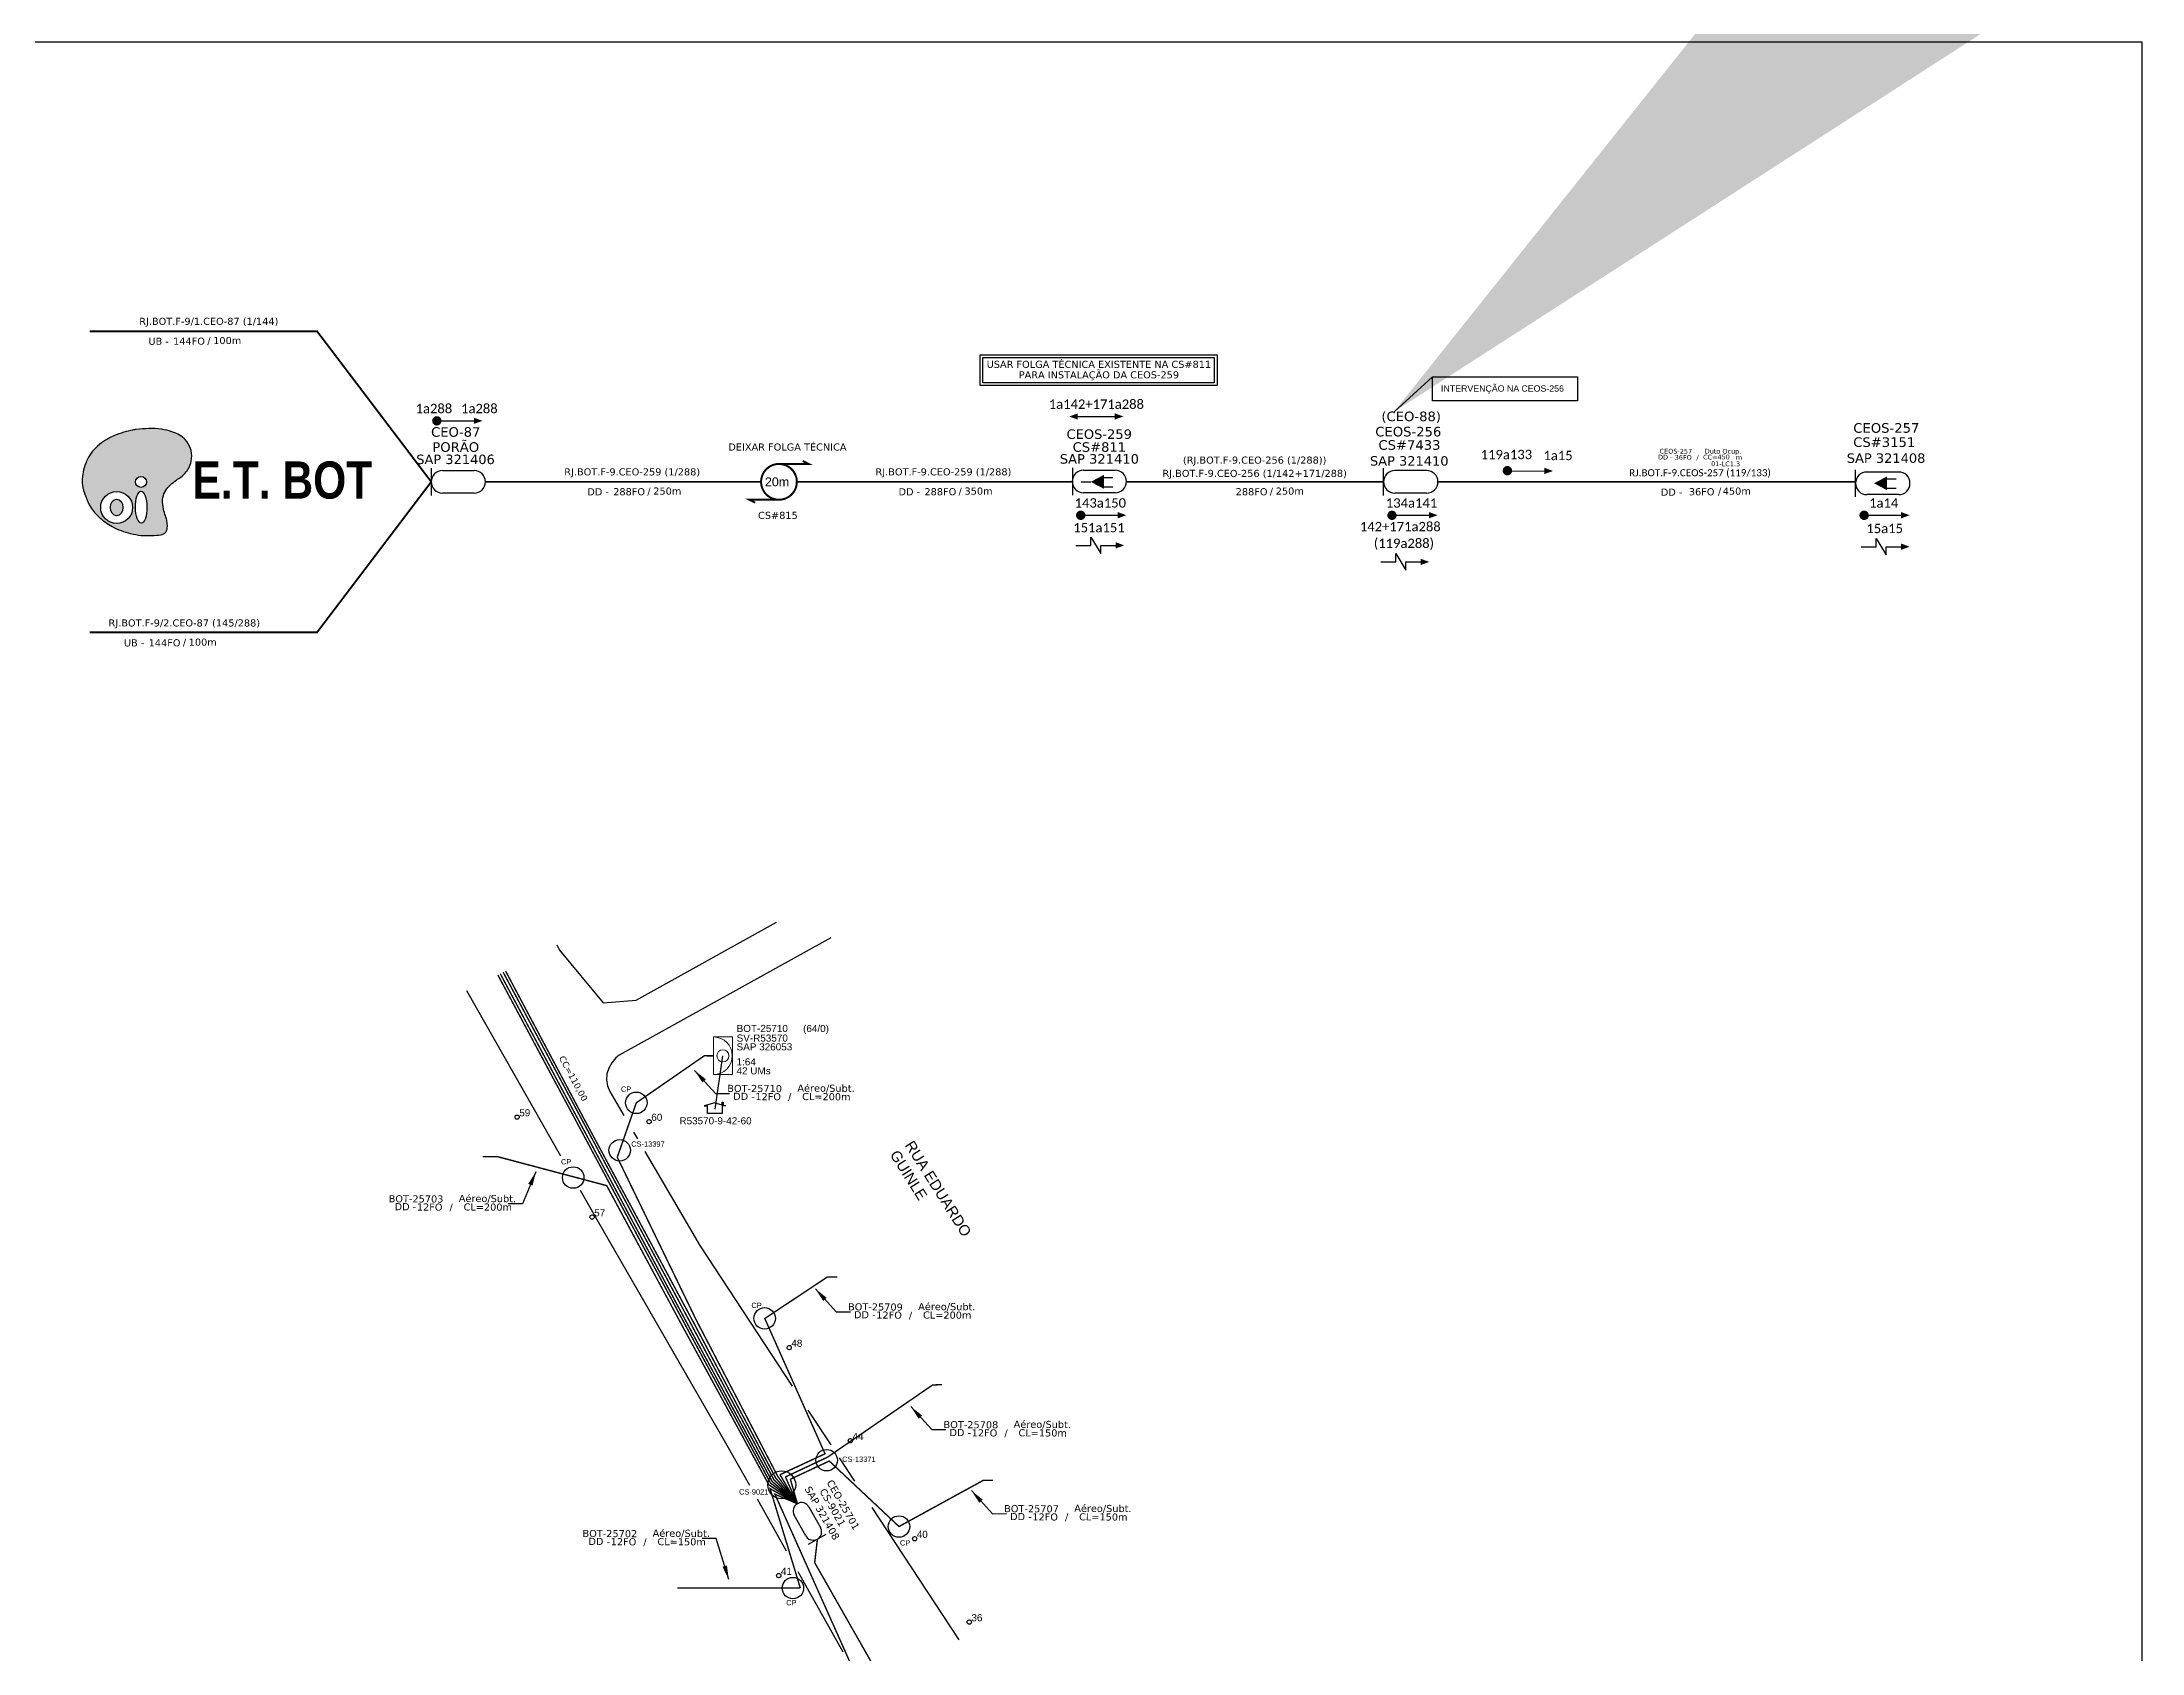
# Model space of a CAD drawing. Extents: x -89 to 1777, y 705 to 1299.
# Drawn here: x 305.1 to 749.2, y 958.2 to 1299 of the extents above; entities that cross this region are included whole.
import ezdxf
from ezdxf.enums import TextEntityAlignment as Align

# ---------------------------------------------------------------- set-up
doc = ezdxf.new("R2010")
doc.units = 0
for name, color, linetype in [('10.4-Postes', 1, 'Continuous'), ('20.4-CEOS', 1, 'Continuous'), ('20.5-CABO AÉREO', 1, 'Continuous'), ('20.5-CEO', 1, 'Continuous'), ('CAP a instalar', 1, 'Continuous'), ('celulas gpon', 7, 'Continuous'), ('E.T.', 7, 'Continuous'), ('label_cabos', 7, 'Continuous'), ('Legenda', 1, 'Continuous'), ('locais', 7, 'Continuous'), ('locais legendas', 7, 'Continuous'), ('Numeração Texto', 34, 'Continuous'), ('QUADRA', 7, 'Continuous'), ('SETA', 7, 'Continuous'), ('surveys', 7, 'Continuous'), ('surveys legendas', 7, 'Continuous')]:
    doc.layers.add(name, color=color, linetype=linetype)
for name, color, linetype, lineweight in [("20.0-LEGENDA DOS CDO'S", 1, 'Continuous', 0), ('20.1-CDO_INTERIOR', 1, 'Continuous', 0), ('40.1-ETIQUETAS', 1, 'Continuous', 20), ('Numeração', 98, 'Continuous', 0), ('Segmento Logradouro Texto', 7, 'Continuous', 0)]:
    doc.layers.add(name, color=color, linetype=linetype, lineweight=lineweight)
doc.layers.add('DROP DE CLIENTE', color=140, linetype='Continuous', plot=False)
doc.layers.add('EXTRA', color=50, linetype='Continuous', plot=False)
doc.styles.add('ARIAL', font='arial.ttf')
doc.styles.add('DIGICADE', font='arial.ttf')
doc.styles.add('ROMANS', font='romans')
doc.styles.add('siredit', font='verdana.ttf')
doc.styles.get("Standard").update_dxf_attribs({"font": 'arial.ttf'})
doc.styles.add('SWISS BIT', font='swisscb.ttf')
doc.dimstyles.new('CC', dxfattribs={"dimtxt": 1, "dimasz": 2, "dimexe": 0.18, "dimexo": 0.0625, "dimgap": 0.09, "dimtad": 0, "dimdec": 0, "dimrnd": 1, "dimzin": 0, "dimdsep": 46, "dimtxsty": 'siredit', "dimblk": 'NONE', "dimcen": 0, "dimse1": 1, "dimse2": 1, "dimsd1": 1, "dimsd2": 1, "dimclrt": 7, "dimadec": 0, "dimazin": 0, "dimtfac": 1, "dimtdec": 0, "dimtofl": 0, "dimtmove": 0, "dimatfit": 3, "dimfxl": 0, "dimtolj": 1, "dimtzin": 0, "dimarcsym": 0})
doc.dimstyles.new('CL', dxfattribs={"dimtxt": 1, "dimasz": 2, "dimexe": 0.18, "dimexo": 0.0625, "dimgap": 0.09, "dimtad": 0, "dimdec": 0, "dimrnd": 1, "dimzin": 0, "dimdsep": 46, "dimtxsty": 'siredit', "dimblk": 'NONE', "dimcen": 0, "dimse1": 1, "dimse2": 1, "dimsd1": 1, "dimsd2": 1, "dimclrt": 7, "dimadec": 0, "dimazin": 0, "dimtfac": 1, "dimtdec": 0, "dimtofl": 0, "dimtmove": 0, "dimatfit": 3, "dimfxl": 0, "dimtolj": 1, "dimtzin": 0, "dimarcsym": 0})

# ---------------------------------------------------------------- blocks, each defined once
blk = doc.blocks.new('ETIQUETA_RS5F')
at = {"layer": '40.1-ETIQUETAS', "color": 0, "style": 'siredit'}
blk.add_text('/', height=1.5, dxfattribs=at).set_placement((1.58, -1.95), align=Align.MIDDLE_RIGHT)
for tag, p in [('ETIQUETA_R_PRIMARIA', (1.21, 4.1)), ('ETIQUETA_R_SECUNDARIA', (1.21, 2.1)), ('F_ATIVAS/F_MORTAS', (1.14, -4.24))]:
    blk.add_attdef(tag, text='', height=1.5, dxfattribs=at).set_placement(p, align=Align.MIDDLE_CENTER)
for tag, p in [('TIPO_CABO', (-6.58, -2.12)), ('CAP_CABO', (0.4, -2.09))]:
    blk.add_attdef(tag, text='', height=1.5, dxfattribs=at).set_placement(p, align=Align.MIDDLE_RIGHT)
blk.add_attdef('METROS', text='', height=1.5, dxfattribs=at).set_placement((2.14, -1.95), align=Align.MIDDLE_LEFT)
for tag, p in [('FUSÃO_1', (0.85, -8.39)), ('FUSÃO_2', (0.85, -10.6)), ('FUSÃO_3', (0.85, -12.93)), ('FUSÃO_4', (0.85, -15.14)), ('FUSÃO_5', (0.85, -17.16))]:
    blk.add_attdef(tag, text='', height=1.5, dxfattribs=at).set_placement(p, align=Align.CENTER)
blk = doc.blocks.new('OI')
h = blk.add_hatch(color=40)
edge = h.paths.add_edge_path()
edge.add_spline(control_points=[(4.35, -0.67), (3.92, -0.99), (3.26, -1.5), (2.81, -2.59), (2.9, -3.5), (3.06, -4.27), (3.31, -4.85), (3.37, -5.39), (3.4, -5.88), (3.2, -6.4), (2.54, -6.61), (1.65, -6.63), (0.55, -6.67), (-0.56, -6.42), (-1.61, -6.14), (-2.77, -5.61), (-3.92, -4.77), (-4.89, -3.7), (-5.34, -2.65), (-5.6, -1.94), (-5.85, -0.96), (-5.71, 0.47), (-5.1, 2.02), (-4.14, 3.02), (-3.3, 3.61), (-2.37, 4.16), (-1.36, 4.44), (-0.56, 4.7), (0.79, 4.85), (2.24, 4.97), (3.79, 4.57), (4.67, 4.21), (5.44, 3.65), (5.76, 2.99), (6.03, 2.21), (6.01, 1.46), (5.72, 0.64), (5.31, 0.08), (4.88, -0.38), (4.51, -0.55), (4.35, -0.67)], knot_values=[0, 0, 0, 0, 1.60434, 2.417191, 3.427595, 4.282808, 4.776746, 5.304182, 5.888771, 6.258406, 6.858137, 7.79129, 8.986195, 10.124242, 11.187857, 12.242908, 13.953784, 15.414161, 16.515391, 17.349188, 17.675853, 19.552021, 21.515531, 22.568638, 23.63245, 24.621084, 25.782718, 26.745347, 27.142653, 29.870543, 31.004649, 31.921532, 32.709589, 33.801391, 34.042471, 35.192333, 35.971461, 36.628871, 37.254359, 37.836911, 37.836911, 37.836911, 37.836911], degree=3, periodic=0)
h.paths.add_polyline_path([(1.13, -0.87, -1), (-0.04, -0.87, -1)], flags=16)
edge = h.paths.add_edge_path(flags=16)
edge.add_ellipse((0.56, -3.59), major_axis=(-0.02, 1.71), ratio=0.361305, start_angle=0, end_angle=360)
h.paths.add_polyline_path([(-0.36, -3.62, -1), (-3.8, -3.62, -1)], flags=16)
edge = h.paths.add_edge_path(flags=0)
edge.add_ellipse((-2.08, -3.62), major_axis=(0, 0.885), ratio=0.758294, start_angle=0, end_angle=360)
at = {"color": 40}
for centre, radius in [((-2.08, -3.62), 1.72), ((0.54, -0.87), 0.587)]:
    blk.add_circle(centre, radius, dxfattribs=at)
blk.add_ellipse((0.56, -3.59), major_axis=(-0.02, 1.71), ratio=0.361305, dxfattribs=at)
blk.add_ellipse((-2.08, -3.62), major_axis=(0, 0.885), ratio=0.758294, start_param=-3.141592653589792, end_param=3.141592653589792, dxfattribs=at)
at = {"color": 40, "start_tangent": (-0.800898, -0.598801), "end_tangent": (-0.800898, -0.598801)}
blk.add_spline([(4.35, -0.67), (3.2, -1.78), (2.9, -2.54), (2.92, -3.55), (3.12, -4.38), (3.28, -4.85), (3.37, -5.37), (3.35, -5.95), (3.2, -6.29), (2.66, -6.55), (1.73, -6.63), (0.54, -6.62), (-0.58, -6.41), (-1.6, -6.11), (-2.56, -5.67), (-3.95, -4.67), (-4.89, -3.56), (-5.37, -2.56), (-5.64, -1.78), (-5.72, -1.46), (-5.63, 0.42), (-4.84, 2.22), (-4.13, 2.99), (-3.27, 3.62), (-2.4, 4.09), (-1.3, 4.47), (-0.37, 4.72), (0.02, 4.77), (2.75, 4.8), (3.85, 4.53), (4.69, 4.16), (5.31, 3.68), (5.85, 2.73), (5.93, 2.5), (5.94, 1.35), (5.67, 0.62), (5.29, 0.08), (4.84, -0.36), (4.35, -0.67)], degree=3, dxfattribs=at)
blk = doc.blocks.new('_None')
blk = doc.blocks.new('*U85')
at = {"layer": '20.5-CEO'}
for p, q in [((-1.56, 1.26), (1.8, 1.26)), ((1.8, -1.13), (-1.56, -1.13))]:
    blk.add_line(p, q, dxfattribs=at)
blk.add_lwpolyline([(-2.75, 1.51), (-2.75, -1.38)], dxfattribs=at)
for centre, start, end in [((-1.56, 0.07), 90, 270), ((1.8, 0.07), 270, 90)]:
    blk.add_arc(centre, 1.2, start, end, dxfattribs=at)
at = {"layer": '20.5-CEO', "color": 7, "style": 'siredit'}
for tag, p in [('FID', (0.11, 5.61)), ('LOCAL', (0.12, 4.23)), ('SAP', (0.12, 2.97)), ('FIBRAS_RESERVA', (0.12, -1.94))]:
    blk.add_attdef(tag, text='', height=1.01, dxfattribs=at).set_placement(p, align=Align.TOP_CENTER)
for tag, flags, p in [('ID_ATIVIDADE', 3, (0.11, -3.51)), ('FATOR', 1, (0.11, -4.82))]:
    blk.add_attdef(tag, text='', height=1.01, dxfattribs=dict(at, flags=flags)).set_placement(p, align=Align.TOP_CENTER)
at = {"layer": '20.5-CEO', "color": 7, "style": 'siredit', "flags": 3}
blk.add_attdef('QTDE', (-4.88, -7.06), '', height=1.01, dxfattribs=at)
blk = doc.blocks.new('Inst CB DT OCUP CFOA-SM-DD-S-36')
at = {"layer": 'label_cabos', "color": 0, "style": 'siredit'}
for tag, flags, p in [('ID_ATIVIDADE', 3, (1.31, 2.67)), ('FATOR', 1, (11.56, 2.55))]:
    blk.add_attdef(tag, text='', height=1, rotation=359.69, dxfattribs=dict(at, flags=flags)).set_placement(p, align=Align.MIDDLE_CENTER)
for tag, p in [('TIPO_CABO', (1.11, 0)), ('DESTINO_CABO', (3.13, 1.26)), ('CABO', (4.69, -0.05)), ('/', (7.71, -0.05)), ('LANCE', (10.41, 0.02)), ('TIPO_CABO', (13.11, 1.24)), ('UND', (16.46, 0)), ('FID', (13.65, -1.41))]:
    blk.add_attdef(tag, text='', height=1, rotation=359.69, dxfattribs=at).set_placement(p, align=Align.MIDDLE_CENTER)
blk.add_attdef('QTDE', (11.93, -0.45), '', height=1, rotation=359.69, dxfattribs=at)
blk = doc.blocks.new('SURVEY_SURVEY')
for p, q in [((0, 0.0000152), (-0.0000151, 0.0000108)), ((-0.0000151, 0.0000108), (-0.0000104, 0.0000108)), ((-0.0000103, 0), (-0.0000103, 0.0000108)), ((0.0000103, 0), (-0.0000103, 0)), ((0, 0.0000152), (0.0000151, 0.0000108)), ((0.0000101, 0.0000159), (0.0000117, 0.0000159)), ((0.0000101, 0.0000123), (0.0000101, 0.0000159)), ((0.0000151, 0.0000108), (0.0000103, 0.0000108)), ((0.0000103, 0.0000108), (0.0000103, 0)), ((0.0000117, 0.0000159), (0.0000117, 0.0000119))]:
    blk.add_line(p, q)
blk = doc.blocks.new('MANHOLE_MS')
at = {"linetype": 'Continuous'}
blk.add_circle((0, 0), 0.0000101, dxfattribs=at)
blk = doc.blocks.new('LEGENDA DOS CABOS')
at = {"layer": 'EXTRA', "color": 0, "style": 'siredit'}
for tag, p in [('ID', (4.6, 0.97)), ('XX', (9.03, 0.97))]:
    blk.add_attdef(tag, text='', height=0.48, rotation=359.69, dxfattribs=at).set_placement(p, align=Align.MIDDLE_CENTER)
at = {"layer": 'Legenda', "color": 0, "style": 'siredit'}
for tag, p in [('TIPO_CABO', (1.31, 0)), ('CABO', (4.69, -0.05)), ('/', (6.81, -0.05)), ('METROS', (10.03, -0.05))]:
    blk.add_attdef(tag, text='', height=0.8, rotation=359.69, dxfattribs=at).set_placement(p, align=Align.MIDDLE_CENTER)
blk = doc.blocks.new('*U83')
at = {"color": 3}
blk.add_lwpolyline([(0.0000405, 0.000041), (0.0001936, 0.000041), (0.0001936, 0.0000158), (0.0000405, 0.0000158)], close=True, dxfattribs=at)
at = {"color": 3, "style": 'ARIAL'}
blk.add_attdef('SERVIÇO_EM_EMENDA_EXIST', text='', height=0.00000666, dxfattribs=at).set_placement((0.0001321, 0.0000254), align=Align.RIGHT)
blk.add_attdef('FID', (0.0001344, 0.0000254), '', height=0.00000666, dxfattribs=at)
at = {"layer": '10.4-Postes', "lineweight": 0, "style": 'ROMANS'}
for tag, p, flags in [('ID_ATIVIDADE', (-0.0000068, -0.0000086), 3), ('QTDE', (-0.000006, -0.000014), 3), ('FATOR', (-0.0000019, -0.0000113), 1)]:
    blk.add_attdef(tag, p, '', height=0.00000209, dxfattribs=dict(at, flags=flags))
at = {"color": 3}
blk.add_leader([(-0.0000002, 0.0000042), (0.0000405, 0.000041)], dimstyle='CL', override={"dimgap": 0.09, "dimtad": 0}, dxfattribs=at)

msp = doc.modelspace()

# ---------------------------------------------------------------- linework, layer by layer
msp.add_lwpolyline([(-89.32, 705.02), (749.25, 705.02), (749.25, 1299.02), (-89.32, 1299.02), (-89.32, 705.02)])
at = {"color": 7}
for points in [[(503.51, 1232.85), (553.64, 1232.85), (553.64, 1226.35), (503.51, 1226.35)], [(504.11, 1232.25), (553.04, 1232.25), (553.04, 1226.94), (504.11, 1226.94)]]:
    msp.add_lwpolyline(points, close=True, dxfattribs=at)
for points, const_width in [([(388.14, 1218.87, 1), (389.13, 1218.87, 1)], 0.99), ([(460.99, 1209.75, 1.000012), (460.99, 1202.19, 0.999978)], 0.42), ([(614.55, 1208.33, 1), (615.54, 1208.32, 1)], 0.99), ([(590.14, 1198.89, 1), (591.13, 1198.89, 1)], 0.99), ([(689.99, 1198.89, 1), (690.98, 1198.89, 1)], 0.99)]:
    msp.add_lwpolyline(points, format="xyb", close=True, dxfattribs=dict(at, const_width=const_width))
at = {"color": 7, "const_width": 0.394}
for points in [[(460.99, 1209.75), (467.29, 1209.75), (466.03, 1210.38)], [(460.99, 1202.19), (454.69, 1202.19), (455.95, 1201.56)]]:
    msp.add_lwpolyline(points, dxfattribs=at)
at = {"color": 0, "const_width": 0.99}
msp.add_lwpolyline([(524.32, 1198.89, 1), (525.31, 1198.89, 1)], format="xyb", close=True, dxfattribs=at)
at = {"color": 7}
for points in [[(526.95, 1192.53), (526.95, 1194.28), (529.04, 1190.78), (529.04, 1192.53)], [(591.44, 1189.03), (591.44, 1190.78), (593.54, 1187.28), (593.54, 1189.03)], [(693.04, 1192.25), (693.04, 1194), (695.13, 1190.51), (695.14, 1192.25)]]:
    msp.add_lwpolyline(points, dxfattribs=at)
at = {"layer": '20.1-CDO_INTERIOR', "color": 1, "lineweight": 18}
msp.add_lwpolyline([(451.13, 1080.56), (451.13, 1088.53), (447.15, 1088.53), (447.14, 1080.56)], close=True, dxfattribs=at)
msp.add_circle((449.14, 1084.54), 1.28, dxfattribs=at)
msp.add_arc((447.14, 1084.55), 3.98, 269.9724, 89.9724, dxfattribs=at)
at = {"layer": '20.4-CEOS', "color": 7}
for p, q in [((597.96, 1208.36), (591.24, 1208.36)), ((697.79, 1208.05), (691.07, 1208.05)), ((597.96, 1203.58), (591.24, 1203.58)), ((697.79, 1203.27), (691.07, 1203.27))]:
    msp.add_line(p, q, dxfattribs=at)
for points in [[(588.85, 1203.09), (588.85, 1208.86)], [(688.68, 1202.77), (688.68, 1208.54)], [(695.22, 1206.61), (697.26, 1206.61)], [(695.22, 1204.62), (697.26, 1204.62)]]:
    msp.add_lwpolyline(points, dxfattribs=at)
at = {"layer": '20.4-CEOS', "color": 0}
for points in [[(524.89, 1205.97), (526.93, 1205.97)], [(529.58, 1206.92), (531.62, 1206.92)], [(529.58, 1204.93), (531.62, 1204.93)]]:
    msp.add_lwpolyline(points, dxfattribs=at)
msp.add_lwpolyline([(526.93, 1205.97, 0, 2.95, 0), (529.7, 1205.97, 2.95, 2.95, 0)], format="xyseb", dxfattribs=at)
at = {"layer": '20.4-CEOS', "color": 7}
msp.add_lwpolyline([(692.58, 1205.66, 0, 2.95, 0), (695.35, 1205.66, 2.95, 2.95, 0)], format="xyseb", dxfattribs=at)
for centre, start, end in [((591.24, 1205.97), 90, 270), ((597.96, 1205.97), 270, 90), ((691.07, 1205.66), 90, 270), ((697.79, 1205.66), 270, 90)]:
    msp.add_arc(centre, 2.39, start, end, dxfattribs=at)
at = {"layer": '20.5-CABO AÉREO', "color": 7, "ltscale": 50, "const_width": 0.4}
for points in [[(315.24, 1237.8), (363.32, 1237.8), (387.45, 1205.97)], [(315.24, 1174.15), (363.32, 1174.15), (387.45, 1205.97)], [(398.95, 1205.97), (457.21, 1205.97)], [(464.77, 1205.97), (523.03, 1205.97)], [(534.53, 1205.97), (588.85, 1205.97)], [(600.35, 1205.97), (688.7, 1205.97)]]:
    msp.add_lwpolyline(points, dxfattribs=at)
at = {"layer": '20.5-CEO', "color": 7}
for p, q in [((389.84, 1208.36), (396.54, 1208.36)), ((396.54, 1203.58), (389.84, 1203.58))]:
    msp.add_line(p, q, dxfattribs=at)
at = {"layer": '20.5-CEO', "color": 5}
for p, q in [((466.67, 982.96), (464.2, 987.35)), ((467.32, 989.11), (469.8, 984.73))]:
    msp.add_line(p, q, dxfattribs=at)
at = {"layer": '20.5-CEO', "color": 7}
msp.add_lwpolyline([(387.45, 1208.85), (387.45, 1203.09)], dxfattribs=at)
at = {"layer": '20.5-CEO', "color": 5}
msp.add_lwpolyline([(467.23, 981.22), (471, 983.35)], dxfattribs=at)
at = {"layer": '20.5-CEO', "color": 7}
for centre, start, end in [((389.84, 1205.97), 90, 270), ((396.54, 1205.97), 270, 90)]:
    msp.add_arc(centre, 2.39, start, end, dxfattribs=at)
at = {"layer": '20.5-CEO', "color": 5}
for centre, start, end in [((465.76, 988.23), 29.4594, 209.4594), ((468.23, 983.85), 209.4594, 29.4594)]:
    msp.add_arc(centre, 1.79, start, end, dxfattribs=at)
at = {"layer": 'CAP a instalar', "color": 8, "ltscale": 50, "const_width": 0.3}
for points in [[(401.53, 1101.66), (441.27, 1027.43)], [(402.04, 1101.92), (441.72, 1027.65)], [(402.66, 1102.23), (442.35, 1027.88)], [(440.69, 1027.13), (424.56, 1057.08), (401.39, 1063.23), (398.31, 1063.23)], [(461.19, 995.91), (470.73, 1000.35), (457.99, 1028.97), (471.24, 1037.76), (473.34, 1037.76)], [(464.88, 989.79), (458.86, 993.78), (440.69, 1027.13)], [(441.27, 1027.43), (459.17, 994.2), (464.88, 989.79)], [(441.72, 1027.65), (459.53, 994.53), (464.88, 989.79)], [(442.35, 1027.88), (459.92, 994.86), (464.88, 989.79)], [(462.36, 995.45), (471.26, 999.63), (493.46, 1014.89), (495.49, 1015)], [(464.88, 989.79), (461.19, 995.91)], [(464.88, 989.79), (462.36, 995.45)], [(463.4, 994.97), (471.63, 998.82), (486.37, 984.96), (504.2, 994.73), (506.24, 994.73)], [(464.88, 989.79), (463.4, 994.97), (463.4, 994.97)], [(464.88, 989.79), (460.13, 991.8), (477.06, 953.91), (459.18, 946.05), (456.38, 946.06)], [(465.51, 971.93), (459.11, 992.97), (464.88, 989.79)], [(465.51, 971.93), (439.48, 971.93)]]:
    msp.add_lwpolyline(points, dxfattribs=at)
at = {"layer": 'CAP a instalar', "color": 7, "ltscale": 50, "const_width": 0.3}
for points in [[(464.88, 989.79), (460.3, 995.22), (442.93, 1028.12), (419.82, 1071.1), (403.17, 1102.49)], [(468.54, 977.32), (469.12, 982.28)], [(510.92, 902.93), (468.54, 977.32)]]:
    msp.add_lwpolyline(points, dxfattribs=at)
at = {"layer": 'CAP a instalar', "color": 1, "ltscale": 50, "const_width": 0.3}
for points in [[(426.79, 1063.08), (430.82, 1074.6), (445.2, 1084.55), (447.14, 1084.54)], [(464.88, 989.79), (460.73, 995.58), (443.55, 1028.53), (426.79, 1063.08), (426.79, 1063.08)]]:
    msp.add_lwpolyline(points, dxfattribs=at)
at = {"layer": 'DROP DE CLIENTE'}
msp.add_lwpolyline([(447.52, 1073.24), (449.14, 1084.54)], dxfattribs=at)
at = {"layer": 'Numeração'}
for centre in [(405.62, 1071.57), (433.53, 1070.61), (421.46, 1050.43), (463.15, 1022.81), (476.08, 1003.1), (489.68, 982.37), (460.95, 974.58), (501.24, 964.75)]:
    msp.add_circle(centre, 0.45, dxfattribs=at)
at = {"layer": 'Numeração Texto'}
for centre in [(405.62, 1071.57), (433.53, 1070.61), (421.46, 1050.43), (463.15, 1022.81), (476.08, 1003.1), (489.68, 982.37), (460.95, 974.58), (501.24, 964.75)]:
    msp.add_circle(centre, 0.45, dxfattribs=at)
at = {"layer": 'QUADRA'}
for points in [[(414.04, 1108.03), (414.59, 1106.87), (423.78, 1095.76), (430.82, 1096.35), (460.44, 1112.84)], [(471.97, 1109.49), (427.23, 1084.67), (426.49, 1084.09), (425.61, 1083.09), (424.98, 1081.96), (424.62, 1080.73), (424.53, 1079.44), (424.75, 1078.18), (425.24, 1076.98), (428.18, 1071.94)], [(414.85, 1063.31), (394.99, 1098.32)], [(430.24, 1068.42), (431.06, 1067.01)], [(432.64, 1064.32), (444.26, 1044.42), (463.78, 1014.66)], [(454.82, 993.64), (450.07, 1002.11), (422.51, 1049.81), (418.99, 1056.02)], [(467.1, 1009.61), (471.93, 1002.25)], [(473.75, 999.48), (476.98, 994.55)], [(462.6, 979.74), (456.42, 990.78)], [(480.61, 989.02), (499, 961)], [(474.57, 958.36), (465.03, 975.39)]]:
    msp.add_lwpolyline(points, dxfattribs=at)
at = {"layer": 'SETA', "color": 7}
for points in [[(388.64, 1218.87), (397.15, 1218.87)], [(524.18, 1219.79), (532.7, 1219.79)], [(615.05, 1208.32), (623.56, 1208.26)], [(590.64, 1198.89), (599.15, 1198.89)], [(690.49, 1198.89), (699, 1198.89)], [(523.79, 1192.53), (526.95, 1192.53)], [(529.04, 1192.53), (532.2, 1192.53)], [(689.88, 1192.25), (693.04, 1192.25)], [(695.14, 1192.25), (698.3, 1192.25)], [(588.28, 1189.03), (591.44, 1189.03)], [(593.54, 1189.03), (596.7, 1189.03)]]:
    msp.add_lwpolyline(points, dxfattribs=at)
at = {"layer": 'SETA', "color": 0}
msp.add_lwpolyline([(524.82, 1198.89), (533.33, 1198.89)], dxfattribs=at)
at = {"layer": 'SETA', "color": 7}
for points in [[(396.46, 1219.54), (398.28, 1218.88), (396.46, 1218.22)], [(524.18, 1220.45), (522.37, 1219.79), (524.18, 1219.13)], [(532.01, 1220.46), (533.83, 1219.8), (532.01, 1219.14)], [(622.88, 1208.94), (624.69, 1208.27), (622.87, 1207.62)], [(598.47, 1199.57), (600.28, 1198.91), (598.47, 1198.25)], [(698.31, 1199.57), (700.13, 1198.91), (698.31, 1198.25)], [(532.2, 1193.19), (534.02, 1192.53), (532.2, 1191.87)], [(698.3, 1192.91), (700.11, 1192.25), (698.3, 1191.59)], [(596.7, 1189.69), (598.51, 1189.03), (596.7, 1188.37)]]:
    msp.add_solid(points, dxfattribs=at)
at = {"layer": 'SETA', "color": 0}
msp.add_solid([(532.65, 1199.57), (534.46, 1198.91), (532.65, 1198.25)], dxfattribs=at)

# ---------------------------------------------------------------- block references
at = {"color": 7, "lineweight": 0, "xscale": 199999.9999999376, "yscale": 199999.9999999367, "zscale": 199999.9999999376}
msp.add_blockref('*U83', (591.12, 1219.97), dxfattribs=at).add_auto_attribs({'SERVIÇO_EM_EMENDA_EXIST': 'INTERVENÇÃO NA', 'FID': 'CEOS-256'})
at = {"color": 7, "lineweight": 0}
ref = msp.add_blockref('Inst CB DT OCUP CFOA-SM-DD-S-36', (647.54, 1211.19), dxfattribs=at)
ref.add_attrib('DESTINO_CABO', 'CEOS-257', dxfattribs={"layer": 'label_cabos', "color": 0, "height": 1, "rotation": 359.69, "style": 'siredit'}).set_placement((650.67, 1212.45), align=Align.MIDDLE_CENTER)
ref.add_attrib('TIPO_CABO', 'Duto Ocup.', dxfattribs={"layer": 'label_cabos', "color": 0, "height": 1, "rotation": 359.69, "style": 'siredit'}).set_placement((660.65, 1212.44), align=Align.MIDDLE_CENTER)
ref.add_attrib('/', '/', dxfattribs={"layer": 'label_cabos', "color": 0, "height": 1, "rotation": 359.69, "style": 'siredit'}).set_placement((655.25, 1211.14), align=Align.MIDDLE_CENTER)
ref.add_attrib('FID', '01-LC1.3', dxfattribs={"layer": 'label_cabos', "color": 0, "height": 1, "rotation": 359.69, "style": 'siredit'}).set_placement((661.19, 1209.78), align=Align.MIDDLE_CENTER)
ref.add_attrib('LANCE', 'CC=', dxfattribs={"layer": 'label_cabos', "color": 0, "height": 1, "rotation": 359.69, "style": 'siredit'}).set_placement((657.95, 1211.21), align=Align.MIDDLE_CENTER)
ref.add_attrib('UND', 'm', dxfattribs={"layer": 'label_cabos', "color": 0, "height": 1, "rotation": 359.69, "style": 'siredit'}).set_placement((664, 1211.19), align=Align.MIDDLE_CENTER)
ref.add_attrib('CABO', '36FO', dxfattribs={"layer": 'label_cabos', "color": 0, "height": 1, "rotation": 359.69, "style": 'siredit'}).set_placement((652.22, 1211.14), align=Align.MIDDLE_CENTER)
ref.add_attrib('TIPO_CABO', 'DD - ', dxfattribs={"layer": 'label_cabos', "color": 0, "height": 1, "rotation": 359.69, "style": 'siredit'}).set_placement((648.65, 1211.19), align=Align.MIDDLE_CENTER)
ref.add_attrib('QTDE', '450', (659.47, 1210.74), dxfattribs={"layer": 'label_cabos', "color": 0, "height": 1, "rotation": 359.69, "style": 'siredit'})
at = {"layer": '20.5-CEO', "color": 0, "lineweight": 0}
ref = msp.add_blockref('*U85', (528.51, 1205.92), dxfattribs=dict(at, xscale=1.988185211695964, yscale=1.988185211695054, zscale=1.988185211695246))
ref.add_attrib('LOCAL', 'CS#811', dxfattribs={"color": 7, "height": 2.016, "style": 'siredit'}).set_placement((528.75, 1214.34), align=Align.TOP_CENTER)
ref.add_attrib('SAP', 'SAP 321410', dxfattribs={"color": 7, "height": 2.016, "style": 'siredit'}).set_placement((528.75, 1211.83), align=Align.TOP_CENTER)
ref.add_attrib('FID', 'CEOS-259', dxfattribs={"layer": '20.4-CEOS', "color": 7, "height": 2.007, "style": 'siredit'}).set_placement((528.72, 1217.07), align=Align.TOP_CENTER)
at = {"layer": '40.1-ETIQUETAS', "color": 7}
ref = msp.add_blockref('ETIQUETA_RS5F', (339.22, 1237.83), dxfattribs=at)
ref.add_attrib('ETIQUETA_R_SECUNDARIA', 'RJ.BOT.F-9/1.CEO-87 (1/144)', dxfattribs={"color": 0, "height": 1.5, "style": 'siredit'}).set_placement((340.41, 1239.93), align=Align.MIDDLE_CENTER)
ref.add_attrib('TIPO_CABO', 'UB - ', dxfattribs={"color": 0, "height": 1.5, "style": 'siredit'}).set_placement((332.61, 1235.71), align=Align.MIDDLE_RIGHT)
ref.add_attrib('CAP_CABO', '144FO', dxfattribs={"color": 0, "height": 1.5, "style": 'siredit'}).set_placement((339.59, 1235.74), align=Align.MIDDLE_RIGHT)
ref.add_attrib('METROS', '100m', dxfattribs={"color": 0, "height": 1.5, "style": 'siredit'}).set_placement((341.34, 1235.87), align=Align.MIDDLE_LEFT)
ref = msp.add_blockref('ETIQUETA_RS5F', (334.05, 1174.02), dxfattribs=at)
ref.add_attrib('ETIQUETA_R_SECUNDARIA', 'RJ.BOT.F-9/2.CEO-87 (145/288)', dxfattribs={"color": 0, "height": 1.5, "style": 'siredit'}).set_placement((335.23, 1176.12), align=Align.MIDDLE_CENTER)
ref.add_attrib('TIPO_CABO', 'UB - ', dxfattribs={"color": 0, "height": 1.5, "style": 'siredit'}).set_placement((327.43, 1171.9), align=Align.MIDDLE_RIGHT)
ref.add_attrib('CAP_CABO', '144FO', dxfattribs={"color": 0, "height": 1.5, "style": 'siredit'}).set_placement((334.42, 1171.92), align=Align.MIDDLE_RIGHT)
ref.add_attrib('METROS', '100m', dxfattribs={"color": 0, "height": 1.5, "style": 'siredit'}).set_placement((336.16, 1172.06), align=Align.MIDDLE_LEFT)
at = {"layer": 'E.T.', "color": 7, "xscale": 1.965288924615379, "yscale": 1.965288909013907, "zscale": 1.965288907678581}
msp.add_blockref('OI', (325.01, 1207.66), dxfattribs=at)
at = {"layer": 'label_cabos', "color": 0, "lineweight": 0}
ref = msp.add_blockref('LEGENDA DOS CABOS', (449.48, 1075.18), dxfattribs=dict(at, xscale=1.5, yscale=1.5, zscale=1.5))
ref.add_attrib('ID', 'BOT-25710', dxfattribs={"color": 0, "height": 1.5, "rotation": 359.69, "style": 'siredit'}).set_placement((455.84, 1077.63), align=Align.MIDDLE_CENTER)
ref.add_attrib('CABO', '12FO', dxfattribs={"color": 0, "height": 1.5, "rotation": 359.69, "style": 'siredit'}).set_placement((458.72, 1075.9), align=Align.MIDDLE_CENTER)
ref.add_attrib('METROS', 'CL=200m', dxfattribs={"color": 0, "height": 1.5, "rotation": 359.69, "style": 'siredit'}).set_placement((471.01, 1075.9), align=Align.MIDDLE_CENTER)
ref.add_attrib('XX', 'Aéreo/Subt.', dxfattribs={"color": 0, "height": 1.5, "rotation": 359.69, "style": 'siredit'}).set_placement((470.94, 1077.69), align=Align.MIDDLE_CENTER)
ref.add_attrib('/', '/', dxfattribs={"color": 0, "height": 1.5, "rotation": 359.69, "style": 'siredit'}).set_placement((463.26, 1075.9), align=Align.MIDDLE_CENTER)
ref.add_attrib('TIPO_CABO', 'DD -', dxfattribs={"color": 0, "height": 1.5, "rotation": 359.69, "style": 'siredit'}).set_placement((453.59, 1075.97), align=Align.MIDDLE_CENTER)
ref = msp.add_blockref('LEGENDA DOS CABOS', (377.88, 1051.84), dxfattribs=dict(at, xscale=1.5, yscale=1.5, zscale=1.5))
ref.add_attrib('ID', 'BOT-25703', dxfattribs={"color": 0, "height": 1.5, "rotation": 359.69, "style": 'siredit'}).set_placement((384.24, 1054.28), align=Align.MIDDLE_CENTER)
ref.add_attrib('CABO', '12FO', dxfattribs={"color": 0, "height": 1.5, "rotation": 359.69, "style": 'siredit'}).set_placement((387.12, 1052.55), align=Align.MIDDLE_CENTER)
ref.add_attrib('METROS', 'CL=200m', dxfattribs={"color": 0, "height": 1.5, "rotation": 359.69, "style": 'siredit'}).set_placement((399.41, 1052.55), align=Align.MIDDLE_CENTER)
ref.add_attrib('XX', 'Aéreo/Subt.', dxfattribs={"color": 0, "height": 1.5, "rotation": 359.69, "style": 'siredit'}).set_placement((399.34, 1054.35), align=Align.MIDDLE_CENTER)
ref.add_attrib('/', '/', dxfattribs={"color": 0, "height": 1.5, "rotation": 359.69, "style": 'siredit'}).set_placement((391.66, 1052.55), align=Align.MIDDLE_CENTER)
ref.add_attrib('TIPO_CABO', 'DD -', dxfattribs={"color": 0, "height": 1.5, "rotation": 359.69, "style": 'siredit'}).set_placement((381.99, 1052.62), align=Align.MIDDLE_CENTER)
ref = msp.add_blockref('LEGENDA DOS CABOS', (475.03, 1028.97), dxfattribs=dict(at, xscale=1.5, yscale=1.5, zscale=1.5))
ref.add_attrib('ID', 'BOT-25709', dxfattribs={"color": 0, "height": 1.5, "rotation": 359.69, "style": 'siredit'}).set_placement((481.39, 1031.42), align=Align.MIDDLE_CENTER)
ref.add_attrib('CABO', '12FO', dxfattribs={"color": 0, "height": 1.5, "rotation": 359.69, "style": 'siredit'}).set_placement((484.28, 1029.69), align=Align.MIDDLE_CENTER)
ref.add_attrib('METROS', 'CL=200m', dxfattribs={"color": 0, "height": 1.5, "rotation": 359.69, "style": 'siredit'}).set_placement((496.57, 1029.69), align=Align.MIDDLE_CENTER)
ref.add_attrib('XX', 'Aéreo/Subt.', dxfattribs={"color": 0, "height": 1.5, "rotation": 359.69, "style": 'siredit'}).set_placement((496.49, 1031.48), align=Align.MIDDLE_CENTER)
ref.add_attrib('/', '/', dxfattribs={"color": 0, "height": 1.5, "rotation": 359.69, "style": 'siredit'}).set_placement((488.82, 1029.69), align=Align.MIDDLE_CENTER)
ref.add_attrib('TIPO_CABO', 'DD -', dxfattribs={"color": 0, "height": 1.5, "rotation": 359.69, "style": 'siredit'}).set_placement((479.14, 1029.76), align=Align.MIDDLE_CENTER)
ref = msp.add_blockref('LEGENDA DOS CABOS', (495.22, 1004.06), dxfattribs=dict(at, xscale=1.5, yscale=1.5, zscale=1.5))
ref.add_attrib('ID', 'BOT-25708', dxfattribs={"color": 0, "height": 1.5, "rotation": 359.69, "style": 'siredit'}).set_placement((501.58, 1006.5), align=Align.MIDDLE_CENTER)
ref.add_attrib('CABO', '12FO', dxfattribs={"color": 0, "height": 1.5, "rotation": 359.69, "style": 'siredit'}).set_placement((504.46, 1004.77), align=Align.MIDDLE_CENTER)
ref.add_attrib('METROS', 'CL=150m', dxfattribs={"color": 0, "height": 1.5, "rotation": 359.69, "style": 'siredit'}).set_placement((516.76, 1004.77), align=Align.MIDDLE_CENTER)
ref.add_attrib('XX', 'Aéreo/Subt.', dxfattribs={"color": 0, "height": 1.5, "rotation": 359.69, "style": 'siredit'}).set_placement((516.68, 1006.57), align=Align.MIDDLE_CENTER)
ref.add_attrib('/', '/', dxfattribs={"color": 0, "height": 1.5, "rotation": 359.69, "style": 'siredit'}).set_placement((509.01, 1004.77), align=Align.MIDDLE_CENTER)
ref.add_attrib('TIPO_CABO', 'DD -', dxfattribs={"color": 0, "height": 1.5, "rotation": 359.69, "style": 'siredit'}).set_placement((499.33, 1004.84), align=Align.MIDDLE_CENTER)
ref = msp.add_blockref('LEGENDA DOS CABOS', (508.04, 986.28), dxfattribs=dict(at, xscale=1.5, yscale=1.5, zscale=1.5))
ref.add_attrib('ID', 'BOT-25707', dxfattribs={"color": 0, "height": 1.5, "rotation": 359.69, "style": 'siredit'}).set_placement((514.4, 988.72), align=Align.MIDDLE_CENTER)
ref.add_attrib('CABO', '12FO', dxfattribs={"color": 0, "height": 1.5, "rotation": 359.69, "style": 'siredit'}).set_placement((517.29, 986.99), align=Align.MIDDLE_CENTER)
ref.add_attrib('METROS', 'CL=150m', dxfattribs={"color": 0, "height": 1.5, "rotation": 359.69, "style": 'siredit'}).set_placement((529.58, 986.99), align=Align.MIDDLE_CENTER)
ref.add_attrib('XX', 'Aéreo/Subt.', dxfattribs={"color": 0, "height": 1.5, "rotation": 359.69, "style": 'siredit'}).set_placement((529.5, 988.79), align=Align.MIDDLE_CENTER)
ref.add_attrib('/', '/', dxfattribs={"color": 0, "height": 1.5, "rotation": 359.69, "style": 'siredit'}).set_placement((521.83, 986.99), align=Align.MIDDLE_CENTER)
ref.add_attrib('TIPO_CABO', 'DD -', dxfattribs={"color": 0, "height": 1.5, "rotation": 359.69, "style": 'siredit'}).set_placement((512.15, 987.06), align=Align.MIDDLE_CENTER)
ref = msp.add_blockref('LEGENDA DOS CABOS', (418.87, 981.02), dxfattribs=dict(at, xscale=1.5, yscale=1.5, zscale=1.5))
ref.add_attrib('ID', 'BOT-25702', dxfattribs={"color": 0, "height": 1.5, "rotation": 359.69, "style": 'siredit'}).set_placement((425.23, 983.47), align=Align.MIDDLE_CENTER)
ref.add_attrib('CABO', '12FO', dxfattribs={"color": 0, "height": 1.5, "rotation": 359.69, "style": 'siredit'}).set_placement((428.11, 981.74), align=Align.MIDDLE_CENTER)
ref.add_attrib('METROS', 'CL=150m', dxfattribs={"color": 0, "height": 1.5, "rotation": 359.69, "style": 'siredit'}).set_placement((440.41, 981.74), align=Align.MIDDLE_CENTER)
ref.add_attrib('XX', 'Aéreo/Subt.', dxfattribs={"color": 0, "height": 1.5, "rotation": 359.69, "style": 'siredit'}).set_placement((440.33, 983.53), align=Align.MIDDLE_CENTER)
ref.add_attrib('/', '/', dxfattribs={"color": 0, "height": 1.5, "rotation": 359.69, "style": 'siredit'}).set_placement((432.66, 981.74), align=Align.MIDDLE_CENTER)
ref.add_attrib('TIPO_CABO', 'DD -', dxfattribs={"color": 0, "height": 1.5, "rotation": 359.69, "style": 'siredit'}).set_placement((422.98, 981.81), align=Align.MIDDLE_CENTER)
at = {"layer": 'locais', "color": 30}
for p, xscale, yscale, zscale in [((430.82, 1074.6), 225000, 225000, 225000), ((427.31, 1064.56), 225000, 225000, 225000), ((417.48, 1058.79), 225000, 225000, 225000), ((457.95, 1028.99), 225000, 225000, 225000), ((471.07, 998.99), 225000, 225000, 225000), ((461.57, 993.78), 292500, 292500, 292500), ((486.37, 984.96), 225000, 225000, 225000), ((463.94, 971.94), 225000, 225000, 225000)]:
    msp.add_blockref('MANHOLE_MS', p, dxfattribs=dict(at, xscale=xscale, yscale=yscale, zscale=zscale))
at = {"layer": 'surveys', "color": 255, "xscale": 150000, "yscale": 150000, "zscale": 150000}
msp.add_blockref('SURVEY_SURVEY', (447.45, 1072.35), dxfattribs=at)

# ---------------------------------------------------------------- texts
at = {"color": 7}
msp.add_text('20m', height=1.89, dxfattribs=at).set_placement((458.02, 1205.03))
at = {"color": 7, "char_height": 1.98, "width": 25.1052, "attachment_point": 5}
for s, insert in [('{\\fCalibri|b0|i0|c0|p34;\\C7;1a288}', (388.01, 1221.47)), ('{\\fCalibri|b0|i0|c0|p34;\\C7;1a288}', (397.63, 1221.47)), ('{\\fCalibri|b0|i0|c0|p34;\\C7;1a142\\C0;+171a288}', (528.11, 1222.39)), ('{\\fCalibri|b0|i0|c0|p34;\\C7;1a15}', (625.75, 1211.54)), ('{\\fCalibri|b0|i0|c0|p34;\\C7;134a141}', (594.77, 1201.49)), ('{\\fCalibri|b0|i0|c0|p34;\\C7;1a14}', (694.62, 1201.49)), ('{\\fCalibri|b0|i0|c0|p34;151a151}', (528.66, 1196.27)), ('{\\fCalibri|b0|i0|c0|p34;142+171a288}', (592.39, 1196.49)), ('{\\fCalibri|b0|i0|c0|p34;\\C7;15a15}', (694.83, 1196.1)), ('{\\fCalibri|b0|i0|c0|p34;(119a288)}', (593.16, 1192.76))]:
    msp.add_mtext(s, dxfattribs=dict(at, insert=insert))
at = {"color": 7, "insert": (614.83, 1211.73), "char_height": 1.98, "width": 25.1052, "attachment_point": 5, "rotation": 0.2912}
msp.add_mtext('{\\fCalibri|b0|i0|c0|p34;\\C7;119a133}', dxfattribs=at)
at = {"color": 0, "insert": (528.95, 1201.5), "char_height": 1.98, "width": 25.1052, "attachment_point": 5}
msp.add_mtext('{\\fCalibri|b0|i0|c0|p34;\\C7;143a150}', dxfattribs=at)
at = {"layer": "20.0-LEGENDA DOS CDO'S", "color": 1, "style": 'ARIAL'}
for s, p in [('SV-R53570', (452.04, 1087.55)), ('BOT-25710', (452.04, 1089.59)), ('SAP 326053', (452.03, 1085.7)), ('1:64', (452.02, 1082.52)), ('42 UMs', (452.02, 1080.62))]:
    msp.add_text(s, height=1.5, rotation=359.9724, dxfattribs=at).set_placement(p)
msp.add_text('        (64/0)', height=1.5, rotation=359.9724, dxfattribs=at).set_placement((466.5, 1089.58), align=Align.CENTER)
at = {"layer": '20.4-CEOS', "color": 7, "style": 'siredit'}
for s, height, p in [('CEO-87', 2.028, (392.63, 1216.52)), ('CEOS-256', 2.028, (594.08, 1216.59)), ('(CEO-88)', 2.028, (594.69, 1219.82)), ('CEOS-257', 2.028, (695.18, 1217.37)), ('PORÃO', 2.028, (392.63, 1213.33)), ('CS#7433', 2.028, (594.33, 1213.77)), ('CS#3151 ', 2.028, (695.18, 1214.37)), ('SAP 321406', 2, (392.59, 1210.73)), ('SAP 321410', 2, (594.28, 1210.4)), ('SAP 321408', 2, (695.13, 1210.99))]:
    msp.add_text(s, height=height, dxfattribs=at).set_placement(p, align=Align.MIDDLE_CENTER)
at = {"layer": '20.4-CEOS', "color": 5, "style": 'siredit'}
msp.add_text('CEO-25701', height=1.515, rotation=299.4594, dxfattribs=at).set_placement((475.23, 989.94), align=Align.TOP_CENTER)
at = {"layer": '20.5-CEO', "color": 5, "style": 'siredit'}
for s, p in [('SAP 321408', (470.79, 988.18)), ('CS-9021', (473, 989.37))]:
    msp.add_text(s, height=1.521, rotation=299.4594, dxfattribs=at).set_placement(p, align=Align.TOP_CENTER)
at = {"layer": '40.1-ETIQUETAS', "color": 7, "style": 'siredit'}
for s, p in [('USAR FOLGA TÉCNICA EXISTENTE NA CS#811', (528.65, 1230.83)), ('PARA INSTALAÇÃO DA CEOS-259', (528.65, 1228.61)), ('DEIXAR FOLGA TÉCNICA', (462.78, 1213.34)), ('RJ.BOT.F-9.CEO-259 (1/288)', (429.95, 1208.08)), ('RJ.BOT.F-9.CEO-259 (1/288)', (495.77, 1208.08)), ('RJ.BOT.F-9.CEO-256 (1/142+171/288)', (561.59, 1207.76)), ('(RJ.BOT.F-9.CEO-256 (1/288))', (561.59, 1210.57)), ('CS#815', (460.77, 1198.88))]:
    msp.add_text(s, height=1.5, dxfattribs=at).set_placement(p, align=Align.MIDDLE_CENTER)
for s, p in [('DD - ', (425.68, 1203.86)), ('288FO', (432.67, 1203.88)), ('/', (433.85, 1204.02)), ('DD - ', (491.5, 1203.86)), ('288FO', (498.49, 1203.88)), ('/', (499.67, 1204.02)), ('288FO', (564.31, 1203.88)), ('/', (565.49, 1204.02)), ('DD - ', (652.71, 1203.79)), ('36FO', (658.83, 1203.88)), ('/', (660.28, 1204.02))]:
    msp.add_text(s, height=1.5, dxfattribs=at).set_placement(p, align=Align.MIDDLE_RIGHT)
for s, p in [('250m', (434.41, 1204.02)), ('350m', (500.23, 1204.02)), ('250m', (566.05, 1204.02)), ('450m', (660.58, 1204.02))]:
    msp.add_text(s, height=1.5, dxfattribs=at).set_placement(p, align=Align.MIDDLE_LEFT)
at = {"layer": '40.1-ETIQUETAS', "color": 7, "insert": (655.77, 1207.73), "char_height": 1.5, "width": 60.0234, "attachment_point": 5, "style": 'siredit'}
msp.add_mtext('{\\fCalibri|b0|i0|c0|p34;RJ.BOT.F-9.CEOS-257 (119/133\\C0;) }', dxfattribs=at)
at = {"layer": 'celulas gpon', "style": 'siredit'}
msp.add_text('CC=110,00', height=1.35, rotation=298.3961, dxfattribs=at).set_placement((414.4, 1084.1))
at = {"layer": 'E.T.', "color": 7, "style": 'SWISS BIT'}
msp.add_text('E.T. BOT', height=7.861, dxfattribs=at).set_placement((355.97, 1202.42), align=Align.CENTER)
at = {"layer": 'locais legendas', "color": 5}
for s, p in [('CP', (427.57, 1076.93)), ('CS-13397', (429.74, 1065.32)), ('CP', (414.9, 1061.57)), ('CP', (455.16, 1031.19)), ('CS-13371', (474.35, 998.63)), ('CS-9021', (452.55, 991.73)), ('CP', (486.57, 980.94)), ('CP', (462.52, 968.3))]:
    msp.add_text(s, height=1.125, dxfattribs=at).set_placement(p)
at = {"layer": 'Numeração Texto', "linetype": 'Continuous', "char_height": 1.5, "attachment_point": 1, "style": 'DIGICADE'}
for s, insert, width in [('\\fArial|b0|i0|c0|p34;\\W1.0000000000;\\T1.0000000000;\\o\\l59', (406.07, 1073.25), 2.8261), ('\\fArial|b0|i0|c0|p34;\\W1.0000000000;\\T1.0000000000;\\o\\l59', (406.07, 1073.25), 2.8261), ('\\fArial|b0|i0|c0|p34;\\W1.0000000000;\\T1.0000000000;\\o\\l60', (433.99, 1072.29), 2.8342), ('\\fArial|b0|i0|c0|p34;\\W1.0000000000;\\T1.0000000000;\\o\\l60', (433.99, 1072.29), 2.8342), ('\\fArial|b0|i0|c0|p34;\\W1.0000000000;\\T1.0000000000;\\o\\l57', (421.91, 1052.1), 2.8261), ('\\fArial|b0|i0|c0|p34;\\W1.0000000000;\\T1.0000000000;\\o\\l57', (421.91, 1052.1), 2.8261), ('\\fArial|b0|i0|c0|p34;\\W1.0000000000;\\T1.0000000000;\\o\\l48', (463.6, 1024.49), 2.8864), ('\\fArial|b0|i0|c0|p34;\\W1.0000000000;\\T1.0000000000;\\o\\l48', (463.6, 1024.49), 2.8864), ('\\fArial|b0|i0|c0|p34;\\W1.0000000000;\\T1.0000000000;\\o\\l44', (476.53, 1004.75), 2.8864), ('\\fArial|b0|i0|c0|p34;\\W1.0000000000;\\T1.0000000000;\\o\\l44', (476.53, 1004.75), 2.8864), ('\\fArial|b0|i0|c0|p34;\\W1.0000000000;\\T1.0000000000;\\o\\l40', (490.13, 984.06), 2.8864), ('\\fArial|b0|i0|c0|p34;\\W1.0000000000;\\T1.0000000000;\\o\\l40', (490.13, 984.06), 2.8864), ('\\fArial|b0|i0|c0|p34;\\W1.0000000000;\\T1.0000000000;\\o\\l41', (461.4, 976.24), 2.8864), ('\\fArial|b0|i0|c0|p34;\\W1.0000000000;\\T1.0000000000;\\o\\l41', (461.4, 976.24), 2.8864), ('\\fArial|b0|i0|c0|p34;\\W1.0000000000;\\T1.0000000000;\\o\\l36', (501.69, 966.43), 2.825), ('\\fArial|b0|i0|c0|p34;\\W1.0000000000;\\T1.0000000000;\\o\\l36', (501.69, 966.43), 2.825)]:
    msp.add_mtext(s, dxfattribs=dict(at, insert=insert, width=width))
at = {"layer": 'Segmento Logradouro Texto', "linetype": 'Continuous', "insert": (489.43, 1066.86), "char_height": 2.25, "width": 24.2865, "attachment_point": 1, "rotation": 302.2401, "style": 'DIGICADE'}
msp.add_mtext('\\fArial|b0|i0|c0|p34;\\W1.0000000000;\\T1.0000000000;\\o\\lRUA EDUARDO GUINLE', dxfattribs=at)
at = {"layer": 'surveys legendas', "color": 0}
msp.add_text('R53570-9-42-60', height=1.5, dxfattribs=at).set_placement((439.94, 1070.05))

# ---------------------------------------------------------------- leaders
at = {"layer": 'label_cabos'}
for points in [[(443.14, 1081.46), (447.56, 1076.58), (450.56, 1076.59)], [(409.59, 1060.03), (406.74, 1053.26), (403.74, 1053.25)], [(468.69, 1035.25), (473.11, 1030.37), (476.11, 1030.38)], [(488.88, 1010.33), (493.3, 1005.46), (496.3, 1005.47)], [(501.7, 992.55), (506.12, 987.67), (509.12, 987.69)], [(450.39, 973.72), (447.74, 982.45), (444.74, 982.44)]]:
    msp.add_leader(points, dimstyle='CC', override={"dimasz": 3, "dimgap": 0.09, "dimtad": 0}, dxfattribs=at)

doc.saveas('drawing.dxf')
